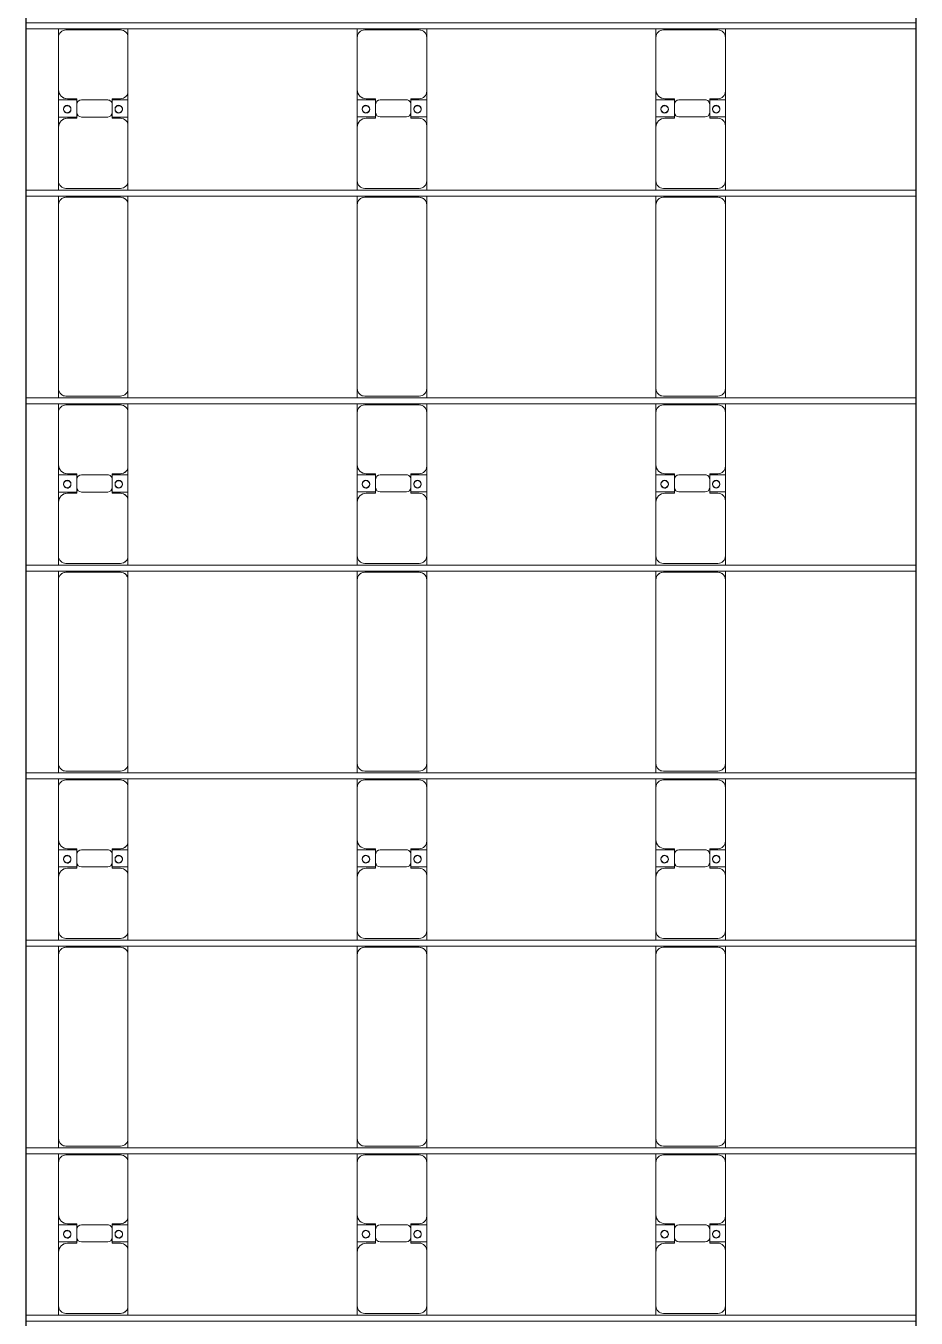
# Model space of a CAD drawing. Header units: millimetres. Extents: x -496478 to -186190, y -204059 to -87354.
# Drawn here: x -445192 to -439231, y -138584 to -129934 of the extents above; entities that cross this region are included whole.
import ezdxf

# ---------------------------------------------------------------- set-up
doc = ezdxf.new("R2010")
doc.units = ezdxf.units.MM
for name, color, linetype, lineweight in [('A-DETL-MBND', 5, 'Continuous', 9), ('A-GENM', 13, 'Continuous', 9), ('S-BEAM', 12, 'Continuous', 9)]:
    doc.layers.add(name, color=color, linetype=linetype, lineweight=lineweight)

# ---------------------------------------------------------------- blocks, each defined once
blk = doc.blocks.new('Dầm C52 - Dầm C52-24978-BỐ TRÍ KHUNG KẾT CẤU BÈ PIN 01')
at = {"layer": 'S-BEAM', "color": 1}
for p, q in [((49389.1, 20), (55349.1, 20)), ((55349.1, -20), (49389.1, -20))]:
    blk.add_line(p, q, dxfattribs=at)
blk = doc.blocks.new('Dầm C52 - Hộp 40x60-25667-BỐ TRÍ KHUNG KẾT CẤU BÈ PIN 01')
at = {"layer": 'S-BEAM', "color": 3, "lineweight": 25}
blk.add_line((-45235.9, 20), (45235.9, 20), dxfattribs=at)
blk = doc.blocks.new('Dai phao do pin - DẢI PHAO ĐỠ PIN-15373-BỐ TRÍ KHUNG KẾT CẤU BÈ PIN 01')
at = {"layer": 'A-DETL-MBND', "color": 8}
for p, q in [((43378, 241.6), (43439.7, 241.6)), ((43389.7, 191.6), (43389.7, -173.4)), ((43799.7, 241.6), (43439.7, 241.6)), ((43799.7, 241.6), (43982.2, 241.6)), ((43859.7, 118.2), (43859.7, 181.6)), ((43867.8, 241.6), (44050.3, 241.6)), ((43867.8, 118.2), (43867.8, 241.6)), ((43982.2, 241.6), (43982.2, 118.2)), ((43990.3, 181.6), (43990.3, 118.2)), ((44400.3, 241.6), (44050.3, 241.6)), ((44400.3, 241.6), (44458, 241.6)), ((44450.3, -173.4), (44450.3, 191.6)), ((44498, 241.6), (44559.7, 241.6)), ((44509.7, 191.6), (44509.7, -173.4)), ((45790.3, 241.6), (44559.7, 241.6)), ((45790.3, 241.6), (45848, 241.6)), ((45840.3, -173.4), (45840.3, 191.6)), ((45888, 241.6), (45949.7, 241.6)), ((45899.7, 191.6), (45899.7, -173.4)), ((46309.7, 241.6), (45949.7, 241.6)), ((46309.7, 241.6), (46492.2, 241.6)), ((46369.7, 118.2), (46369.7, 181.6)), ((46377.8, 241.6), (46560.3, 241.6)), ((46377.8, 118.2), (46377.8, 241.6)), ((46492.2, 241.6), (46492.2, 118.2)), ((46500.3, 181.6), (46500.3, 118.2)), ((46910.3, 241.6), (46560.3, 241.6)), ((46910.3, 241.6), (46968, 241.6)), ((46960.3, -173.4), (46960.3, 191.6)), ((47008, 241.6), (47069.7, 241.6)), ((47019.7, 191.6), (47019.7, -173.4)), ((48300.3, 241.6), (47069.7, 241.6)), ((48300.3, 241.6), (48358, 241.6)), ((48350.3, -173.4), (48350.3, 191.6)), ((48398, 241.6), (48459.7, 241.6)), ((48409.7, 191.6), (48409.7, -173.4)), ((48819.7, 241.6), (48459.7, 241.6)), ((48819.7, 241.6), (49002.2, 241.6)), ((48879.7, 118.2), (48879.7, 181.6)), ((48887.8, 241.6), (49070.3, 241.6)), ((48887.8, 118.2), (48887.8, 241.6)), ((49002.2, 241.6), (49002.2, 118.2)), ((49010.3, 181.6), (49010.3, 118.2)), ((49420.3, 241.6), (49070.3, 241.6)), ((49420.3, 241.6), (49478, 241.6)), ((49470.3, -173.4), (49470.3, 191.6)), ((49518, 241.6), (49579.7, 241.6)), ((49529.7, 191.6), (49529.7, -173.4)), ((50810.3, 241.6), (49579.7, 241.6)), ((50810.3, 241.6), (50868, 241.6)), ((50860.3, -173.4), (50860.3, 191.6)), ((50908, 241.6), (50969.7, 241.6)), ((50919.7, 191.6), (50919.7, -173.4)), ((51329.7, 241.6), (50969.7, 241.6)), ((51329.7, 241.6), (51512.2, 241.6)), ((51389.7, 118.2), (51389.7, 181.6)), ((51397.8, 241.6), (51580.3, 241.6)), ((51397.8, 118.2), (51397.8, 241.6)), ((51512.2, 241.6), (51512.2, 118.2)), ((51520.3, 181.6), (51520.3, 118.2)), ((51930.3, 241.6), (51580.3, 241.6)), ((51930.3, 241.6), (51988, 241.6)), ((51980.3, -173.4), (51980.3, 191.6)), ((43952.2, 118.2), (43859.7, 118.2)), ((43867.8, 88.2), (43867.8, -88.2)), ((43990.3, 118.2), (43897.8, 118.2)), ((43982.2, -88.2), (43982.2, 88.2)), ((46462.2, 118.2), (46369.7, 118.2)), ((46377.8, 88.2), (46377.8, -88.2)), ((46500.3, 118.2), (46407.8, 118.2)), ((46492.2, -88.2), (46492.2, 88.2)), ((48972.2, 118.2), (48879.7, 118.2)), ((48887.8, 88.2), (48887.8, -88.2)), ((49010.3, 118.2), (48917.8, 118.2)), ((49002.2, -88.2), (49002.2, 88.2)), ((51482.2, 118.2), (51389.7, 118.2)), ((51397.8, 88.2), (51397.8, -88.2)), ((51520.3, 118.2), (51427.8, 118.2)), ((51512.2, -88.2), (51512.2, 88.2)), ((43859.7, -173.4), (43859.7, -118.2)), ((43859.7, -118.2), (43952.2, -118.2)), ((43867.8, -223.4), (43867.8, -118.2)), ((43897.8, -118.2), (43990.3, -118.2)), ((43982.2, -118.2), (43982.2, -223.4)), ((43990.3, -118.2), (43990.3, -173.4)), ((46369.7, -173.4), (46369.7, -118.2)), ((46369.7, -118.2), (46462.2, -118.2)), ((46377.8, -223.4), (46377.8, -118.2)), ((46407.8, -118.2), (46500.3, -118.2)), ((46492.2, -118.2), (46492.2, -223.4)), ((46500.3, -118.2), (46500.3, -173.4)), ((48879.7, -173.4), (48879.7, -118.2)), ((48879.7, -118.2), (48972.2, -118.2)), ((48887.8, -223.4), (48887.8, -118.2)), ((48917.8, -118.2), (49010.3, -118.2)), ((49002.2, -118.2), (49002.2, -223.4)), ((49010.3, -118.2), (49010.3, -173.4)), ((51389.7, -173.4), (51389.7, -118.2)), ((51389.7, -118.2), (51482.2, -118.2)), ((51397.8, -223.4), (51397.8, -118.2)), ((51427.8, -118.2), (51520.3, -118.2)), ((51512.2, -118.2), (51512.2, -223.4)), ((51520.3, -118.2), (51520.3, -173.4)), ((43439.7, -223.4), (43378, -223.4)), ((43439.7, -223.4), (43809.7, -223.4)), ((43982.2, -223.4), (43809.7, -223.4)), ((44040.3, -223.4), (43867.8, -223.4)), ((44040.3, -223.4), (44400.3, -223.4)), ((44458, -223.4), (44400.3, -223.4)), ((44559.7, -223.4), (44498, -223.4)), ((44559.7, -223.4), (45790.3, -223.4)), ((45848, -223.4), (45790.3, -223.4)), ((45949.7, -223.4), (45888, -223.4)), ((45949.7, -223.4), (46319.7, -223.4)), ((46492.2, -223.4), (46319.7, -223.4)), ((46550.3, -223.4), (46377.8, -223.4)), ((46550.3, -223.4), (46910.3, -223.4)), ((46968, -223.4), (46910.3, -223.4)), ((47069.7, -223.4), (47008, -223.4)), ((47069.7, -223.4), (48300.3, -223.4)), ((48358, -223.4), (48300.3, -223.4)), ((48459.7, -223.4), (48398, -223.4)), ((48459.7, -223.4), (48829.7, -223.4)), ((49002.2, -223.4), (48829.7, -223.4)), ((49060.3, -223.4), (48887.8, -223.4)), ((49060.3, -223.4), (49420.3, -223.4)), ((49478, -223.4), (49420.3, -223.4)), ((49579.7, -223.4), (49518, -223.4)), ((49579.7, -223.4), (50810.3, -223.4)), ((50868, -223.4), (50810.3, -223.4)), ((50969.7, -223.4), (50908, -223.4)), ((50969.7, -223.4), (51339.7, -223.4)), ((51512.2, -223.4), (51339.7, -223.4)), ((51570.3, -223.4), (51397.8, -223.4)), ((51570.3, -223.4), (51930.3, -223.4)), ((51988, -223.4), (51930.3, -223.4))]:
    blk.add_line(p, q, dxfattribs=at)
for centre, radius, start, end in [((43439.7, 191.6), 50, 90, 180), ((43439.7, 191.6), 50, 135, 180), ((43799.7, 181.6), 60, 360, 90), ((43799.7, 181.6), 60, 360, 45), ((43918.6, 183.2), 25, 0, 180), ((43918.6, 183.2), 25, 180, 0), ((43921.4, 183.2), 25, 0, 180), ((43921.4, 183.2), 25, 180, 0), ((43921.4, 183.2), 25, 180, 195), ((44050.3, 181.6), 60, 90, 180), ((44050.3, 181.6), 60, 135, 180), ((44400.3, 191.6), 50, 360, 90), ((44400.3, 191.6), 50, 360, 45), ((44559.7, 191.6), 50, 90, 180), ((44559.7, 191.6), 50, 105, 180), ((45790.3, 191.6), 50, 0, 90), ((45790.3, 191.6), 50, 15, 90), ((45949.7, 191.6), 50, 90, 180), ((45949.7, 191.6), 50, 135, 180), ((46309.7, 181.6), 60, 0, 90), ((46309.7, 181.6), 60, 0, 45), ((46428.6, 183.2), 25, 0, 180), ((46428.6, 183.2), 25, 180, 0), ((46431.4, 183.2), 25, 0, 180), ((46431.4, 183.2), 25, 180, 0), ((46431.4, 183.2), 25, 180, 195), ((46560.3, 181.6), 60, 90, 180), ((46560.3, 181.6), 60, 135, 180), ((46910.3, 191.6), 50, 360, 90), ((46910.3, 191.6), 50, 360, 45), ((47069.7, 191.6), 50, 90, 180), ((47069.7, 191.6), 50, 105, 180), ((48300.3, 191.6), 50, 0, 90), ((48300.3, 191.6), 50, 45, 90), ((48300.3, 191.6), 50, 15, 42.71328), ((48459.7, 191.6), 50, 90, 180), ((48459.7, 191.6), 50, 135, 180), ((48819.7, 181.6), 60, 0, 90), ((48819.7, 181.6), 60, 0, 45), ((48938.6, 183.2), 25, 0, 180), ((48938.6, 183.2), 25, 180, 0), ((48941.4, 183.2), 25, 360, 180), ((48941.4, 183.2), 25, 180, 360), ((48941.4, 183.2), 25, 180, 195), ((49070.3, 181.6), 60, 90, 180), ((49070.3, 181.6), 60, 135, 180), ((49420.3, 191.6), 50, 0, 90), ((49420.3, 191.6), 50, 0, 45), ((49579.7, 191.6), 50, 90, 180), ((49579.7, 191.6), 50, 105, 180), ((50810.3, 191.6), 50, 0, 90), ((50810.3, 191.6), 50, 15, 90), ((50969.7, 191.6), 50, 90, 180), ((50969.7, 191.6), 50, 135, 180), ((51329.7, 181.6), 60, 0, 90), ((51329.7, 181.6), 60, 0, 45), ((51448.6, 183.2), 25, 0, 180), ((51448.6, 183.2), 25, 180, 360), ((51451.4, 183.2), 25, 0, 180), ((51451.4, 183.2), 25, 180, 0), ((51451.4, 183.2), 25, 180, 195), ((51580.3, 181.6), 60, 90, 180), ((51580.3, 181.6), 60, 135, 180), ((51930.3, 191.6), 50, 360, 90), ((51930.3, 191.6), 50, 360, 45), ((43897.8, 88.2), 30, 90, 180), ((43952.2, 88.2), 30, 360, 90), ((46407.8, 88.2), 30, 90, 180), ((46462.2, 88.2), 30, 360, 90), ((48917.8, 88.2), 30, 90, 180), ((48972.2, 88.2), 30, 360, 90), ((51427.8, 88.2), 30, 90, 180), ((51482.2, 88.2), 30, 360, 90), ((43897.8, -88.2), 30, 180, 270), ((43918.6, -161.8), 25, 0, 180), ((43918.6, -161.8), 25, 180, 0), ((43921.4, -161.8), 25, 0, 180), ((43921.4, -161.8), 25, 120, 180), ((43921.4, -161.8), 25, 180, 0), ((43921.4, -161.8), 25, 75, 105), ((43918.6, -161.8), 25, 75, 90), ((43918.6, -161.8), 25, 30, 45), ((43918.6, -161.8), 25, 0, 15), ((43952.2, -88.2), 30, 270, 0), ((46407.8, -88.2), 30, 180, 270), ((46428.6, -161.8), 25, 0, 180), ((46428.6, -161.8), 25, 180, 360), ((46431.4, -161.8), 25, 0, 180), ((46431.4, -161.8), 25, 120, 180), ((46431.4, -161.8), 25, 180, 0), ((46431.4, -161.8), 25, 75, 105), ((46428.6, -161.8), 25, 75, 90), ((46428.6, -161.8), 25, 30, 45), ((46428.6, -161.8), 25, 0, 15), ((46462.2, -88.2), 30, 270, 0), ((48917.8, -88.2), 30, 180, 270), ((48938.6, -161.8), 25, 0, 180), ((48938.6, -161.8), 25, 180, 360), ((48941.4, -161.8), 25, 0, 180), ((48941.4, -161.8), 25, 120, 180), ((48941.4, -161.8), 25, 180, 360), ((48941.4, -161.8), 25, 75, 105), ((48938.6, -161.8), 25, 75, 90), ((48938.6, -161.8), 25, 30, 45), ((48938.6, -161.8), 25, 0, 15), ((48972.2, -88.2), 30, 270, 0), ((51427.8, -88.2), 30, 180, 270), ((51448.6, -161.8), 25, 0, 180), ((51448.6, -161.8), 25, 180, 360), ((51451.4, -161.8), 25, 0, 180), ((51451.4, -161.8), 25, 120, 180), ((51451.4, -161.8), 25, 180, 0), ((51451.4, -161.8), 25, 75, 105), ((51448.6, -161.8), 25, 75, 90), ((51448.6, -161.8), 25, 30, 45), ((51448.6, -161.8), 25, 0, 15), ((51482.2, -88.2), 30, 270, 0), ((43439.7, -173.4), 50, 180, 270), ((43439.7, -173.4), 50, 180, 225), ((43809.7, -173.4), 50, 270, 0), ((43809.7, -173.4), 50, 315, 0), ((44040.3, -173.4), 50, 180, 270), ((44040.3, -173.4), 50, 180, 225), ((44400.3, -173.4), 50, 270, 0), ((44400.3, -173.4), 50, 315, 360), ((44559.7, -173.4), 50, 180, 270), ((44559.7, -173.4), 50, 180, 270), ((45790.3, -173.4), 50, 270, 0), ((45790.3, -173.4), 50, 285, 0), ((45949.7, -173.4), 50, 180, 270), ((45949.7, -173.4), 50, 180, 225), ((46319.7, -173.4), 50, 270, 0), ((46319.7, -173.4), 50, 315, 0), ((46550.3, -173.4), 50, 180, 270), ((46550.3, -173.4), 50, 180, 225), ((46910.3, -173.4), 50, 270, 0), ((46910.3, -173.4), 50, 315, 0), ((47069.7, -173.4), 50, 180, 270), ((47069.7, -173.4), 50, 180, 270), ((48300.3, -173.4), 50, 270, 360), ((48300.3, -173.4), 50, 285, 315), ((48300.3, -173.4), 50, 317.27591, 360), ((48459.7, -173.4), 50, 180, 270), ((48459.7, -173.4), 50, 180, 225), ((48829.7, -173.4), 50, 270, 360), ((48829.7, -173.4), 50, 315, 360), ((49060.3, -173.4), 50, 180, 270), ((49060.3, -173.4), 50, 180, 225), ((49420.3, -173.4), 50, 270, 0), ((49420.3, -173.4), 50, 315, 0), ((49579.7, -173.4), 50, 180, 270), ((49579.7, -173.4), 50, 180, 270), ((50810.3, -173.4), 50, 270, 0), ((50810.3, -173.4), 50, 285, 0), ((50969.7, -173.4), 50, 180, 270), ((50969.7, -173.4), 50, 180, 225), ((51339.7, -173.4), 50, 270, 360), ((51339.7, -173.4), 50, 315, 0), ((51570.3, -173.4), 50, 180, 270), ((51570.3, -173.4), 50, 180, 225), ((51930.3, -173.4), 50, 270, 360), ((51930.3, -173.4), 50, 315, 360)]:
    blk.add_arc(centre, radius, start, end, dxfattribs=at)
blk = doc.blocks.new('Dai phao do pin - DẢI PHAO ĐỠ PIN-V97-BỐ TRÍ KHUNG KẾT CẤU BÈ PIN 01')
at = {"layer": 'A-DETL-MBND', "color": 8}
for p, q in [((43378, 241.6), (43439.7, 241.6)), ((43389.7, 191.6), (43389.7, -173.4)), ((43799.7, 241.6), (43439.7, 241.6)), ((43799.7, 241.6), (43982.2, 241.6)), ((43859.7, 118.2), (43859.7, 181.6)), ((43867.8, 241.6), (44050.3, 241.6)), ((43867.8, 118.2), (43867.8, 241.6)), ((43982.2, 241.6), (43982.2, 118.2)), ((43990.3, 181.6), (43990.3, 118.2)), ((44400.3, 241.6), (44050.3, 241.6)), ((44400.3, 241.6), (44458, 241.6)), ((44450.3, -173.4), (44450.3, 191.6)), ((44498, 241.6), (44559.7, 241.6)), ((44509.7, 191.6), (44509.7, -173.4)), ((45790.3, 241.6), (44559.7, 241.6)), ((45790.3, 241.6), (45848, 241.6)), ((45840.3, -173.4), (45840.3, 191.6)), ((45888, 241.6), (45949.7, 241.6)), ((45899.7, 191.6), (45899.7, -173.4)), ((46309.7, 241.6), (45949.7, 241.6)), ((46309.7, 241.6), (46492.2, 241.6)), ((46369.7, 118.2), (46369.7, 181.6)), ((46377.8, 241.6), (46560.3, 241.6)), ((46377.8, 118.2), (46377.8, 241.6)), ((46492.2, 241.6), (46492.2, 118.2)), ((46500.3, 181.6), (46500.3, 118.2)), ((46910.3, 241.6), (46560.3, 241.6)), ((46910.3, 241.6), (46968, 241.6)), ((46960.3, -173.4), (46960.3, 191.6)), ((47008, 241.6), (47069.7, 241.6)), ((47019.7, 191.6), (47019.7, -173.4)), ((48300.3, 241.6), (47069.7, 241.6)), ((48300.3, 241.6), (48358, 241.6)), ((48350.3, -173.4), (48350.3, 191.6)), ((48398, 241.6), (48459.7, 241.6)), ((48409.7, 191.6), (48409.7, -173.4)), ((48819.7, 241.6), (48459.7, 241.6)), ((48819.7, 241.6), (49002.2, 241.6)), ((48879.7, 118.2), (48879.7, 181.6)), ((48887.8, 241.6), (49070.3, 241.6)), ((48887.8, 118.2), (48887.8, 241.6)), ((49002.2, 241.6), (49002.2, 118.2)), ((49010.3, 181.6), (49010.3, 118.2)), ((49420.3, 241.6), (49070.3, 241.6)), ((49420.3, 241.6), (49478, 241.6)), ((49470.3, -173.4), (49470.3, 191.6)), ((49518, 241.6), (49579.7, 241.6)), ((49529.7, 191.6), (49529.7, -173.4)), ((50810.3, 241.6), (49579.7, 241.6)), ((50810.3, 241.6), (50868, 241.6)), ((50860.3, -173.4), (50860.3, 191.6)), ((50908, 241.6), (50969.7, 241.6)), ((50919.7, 191.6), (50919.7, -173.4)), ((51329.7, 241.6), (50969.7, 241.6)), ((51329.7, 241.6), (51512.2, 241.6)), ((51389.7, 118.2), (51389.7, 181.6)), ((51397.8, 241.6), (51580.3, 241.6)), ((51397.8, 118.2), (51397.8, 241.6)), ((51512.2, 241.6), (51512.2, 118.2)), ((51520.3, 181.6), (51520.3, 118.2)), ((51930.3, 241.6), (51580.3, 241.6)), ((51930.3, 241.6), (51988, 241.6)), ((51980.3, -173.4), (51980.3, 191.6)), ((43952.2, 118.2), (43859.7, 118.2)), ((43867.8, 88.2), (43867.8, -88.2)), ((43990.3, 118.2), (43897.8, 118.2)), ((43982.2, -88.2), (43982.2, 88.2)), ((46462.2, 118.2), (46369.7, 118.2)), ((46377.8, 88.2), (46377.8, -88.2)), ((46500.3, 118.2), (46407.8, 118.2)), ((46492.2, -88.2), (46492.2, 88.2)), ((48972.2, 118.2), (48879.7, 118.2)), ((48887.8, 88.2), (48887.8, -88.2)), ((49010.3, 118.2), (48917.8, 118.2)), ((49002.2, -88.2), (49002.2, 88.2)), ((51482.2, 118.2), (51389.7, 118.2)), ((51397.8, 88.2), (51397.8, -88.2)), ((51520.3, 118.2), (51427.8, 118.2)), ((51512.2, -88.2), (51512.2, 88.2)), ((43859.7, -173.4), (43859.7, -118.2)), ((43859.7, -118.2), (43952.2, -118.2)), ((43867.8, -223.4), (43867.8, -118.2)), ((43897.8, -118.2), (43990.3, -118.2)), ((43982.2, -118.2), (43982.2, -223.4)), ((43990.3, -118.2), (43990.3, -173.4)), ((46369.7, -173.4), (46369.7, -118.2)), ((46369.7, -118.2), (46462.2, -118.2)), ((46377.8, -223.4), (46377.8, -118.2)), ((46407.8, -118.2), (46500.3, -118.2)), ((46492.2, -118.2), (46492.2, -223.4)), ((46500.3, -118.2), (46500.3, -173.4)), ((48879.7, -173.4), (48879.7, -118.2)), ((48879.7, -118.2), (48972.2, -118.2)), ((48887.8, -223.4), (48887.8, -118.2)), ((48917.8, -118.2), (49010.3, -118.2)), ((49002.2, -118.2), (49002.2, -223.4)), ((49010.3, -118.2), (49010.3, -173.4)), ((51389.7, -173.4), (51389.7, -118.2)), ((51389.7, -118.2), (51482.2, -118.2)), ((51397.8, -223.4), (51397.8, -118.2)), ((51427.8, -118.2), (51520.3, -118.2)), ((51512.2, -118.2), (51512.2, -223.4)), ((51520.3, -118.2), (51520.3, -173.4)), ((43439.7, -223.4), (43378, -223.4)), ((43439.7, -223.4), (43809.7, -223.4)), ((43982.2, -223.4), (43809.7, -223.4)), ((44040.3, -223.4), (43867.8, -223.4)), ((44040.3, -223.4), (44400.3, -223.4)), ((44458, -223.4), (44400.3, -223.4)), ((44559.7, -223.4), (44498, -223.4)), ((44559.7, -223.4), (45790.3, -223.4)), ((45848, -223.4), (45790.3, -223.4)), ((45949.7, -223.4), (45888, -223.4)), ((45949.7, -223.4), (46319.7, -223.4)), ((46492.2, -223.4), (46319.7, -223.4)), ((46550.3, -223.4), (46377.8, -223.4)), ((46550.3, -223.4), (46910.3, -223.4)), ((46968, -223.4), (46910.3, -223.4)), ((47069.7, -223.4), (47008, -223.4)), ((47069.7, -223.4), (48300.3, -223.4)), ((48358, -223.4), (48300.3, -223.4)), ((48459.7, -223.4), (48398, -223.4)), ((48459.7, -223.4), (48829.7, -223.4)), ((49002.2, -223.4), (48829.7, -223.4)), ((49060.3, -223.4), (48887.8, -223.4)), ((49060.3, -223.4), (49420.3, -223.4)), ((49478, -223.4), (49420.3, -223.4)), ((49579.7, -223.4), (49518, -223.4)), ((49579.7, -223.4), (50810.3, -223.4)), ((50868, -223.4), (50810.3, -223.4)), ((50969.7, -223.4), (50908, -223.4)), ((50969.7, -223.4), (51339.7, -223.4)), ((51512.2, -223.4), (51339.7, -223.4)), ((51570.3, -223.4), (51397.8, -223.4)), ((51570.3, -223.4), (51930.3, -223.4)), ((51988, -223.4), (51930.3, -223.4))]:
    blk.add_line(p, q, dxfattribs=at)
for centre, radius, start, end in [((43439.7, 191.6), 50, 90, 180), ((43439.7, 191.6), 50, 135, 180), ((43799.7, 181.6), 60, 360, 90), ((43799.7, 181.6), 60, 360, 45), ((43918.6, 183.2), 25, 0, 180), ((43918.6, 183.2), 25, 180, 0), ((43921.4, 183.2), 25, 0, 180), ((43921.4, 183.2), 25, 180, 0), ((43921.4, 183.2), 25, 180, 195), ((44050.3, 181.6), 60, 90, 180), ((44050.3, 181.6), 60, 135, 180), ((44400.3, 191.6), 50, 360, 90), ((44400.3, 191.6), 50, 360, 45), ((44559.7, 191.6), 50, 90, 180), ((44559.7, 191.6), 50, 105, 180), ((45790.3, 191.6), 50, 0, 90), ((45790.3, 191.6), 50, 15, 90), ((45949.7, 191.6), 50, 90, 180), ((45949.7, 191.6), 50, 135, 180), ((46309.7, 181.6), 60, 0, 90), ((46309.7, 181.6), 60, 0, 45), ((46428.6, 183.2), 25, 0, 180), ((46428.6, 183.2), 25, 180, 0), ((46431.4, 183.2), 25, 0, 180), ((46431.4, 183.2), 25, 180, 0), ((46431.4, 183.2), 25, 180, 195), ((46560.3, 181.6), 60, 90, 180), ((46560.3, 181.6), 60, 135, 180), ((46910.3, 191.6), 50, 360, 90), ((46910.3, 191.6), 50, 360, 45), ((47069.7, 191.6), 50, 90, 180), ((47069.7, 191.6), 50, 105, 180), ((48300.3, 191.6), 50, 0, 90), ((48300.3, 191.6), 50, 45, 90), ((48300.3, 191.6), 50, 15, 42.66329), ((48459.7, 191.6), 50, 90, 180), ((48459.7, 191.6), 50, 135, 180), ((48819.7, 181.6), 60, 0, 90), ((48819.7, 181.6), 60, 0, 45), ((48938.6, 183.2), 25, 0, 180), ((48938.6, 183.2), 25, 180, 0), ((48941.4, 183.2), 25, 360, 180), ((48941.4, 183.2), 25, 180, 360), ((48941.4, 183.2), 25, 180, 195), ((49070.3, 181.6), 60, 90, 180), ((49070.3, 181.6), 60, 135, 180), ((49420.3, 191.6), 50, 0, 90), ((49420.3, 191.6), 50, 0, 45), ((49579.7, 191.6), 50, 90, 180), ((49579.7, 191.6), 50, 105, 180), ((50810.3, 191.6), 50, 0, 90), ((50810.3, 191.6), 50, 15, 90), ((50969.7, 191.6), 50, 90, 180), ((50969.7, 191.6), 50, 135, 180), ((51329.7, 181.6), 60, 0, 90), ((51329.7, 181.6), 60, 0, 45), ((51448.6, 183.2), 25, 0, 180), ((51448.6, 183.2), 25, 180, 360), ((51451.4, 183.2), 25, 0, 180), ((51451.4, 183.2), 25, 180, 0), ((51451.4, 183.2), 25, 180, 195), ((51580.3, 181.6), 60, 90, 180), ((51580.3, 181.6), 60, 135, 180), ((51930.3, 191.6), 50, 360, 90), ((51930.3, 191.6), 50, 360, 45), ((43897.8, 88.2), 30, 90, 180), ((43952.2, 88.2), 30, 360, 90), ((46407.8, 88.2), 30, 90, 180), ((46462.2, 88.2), 30, 360, 90), ((48917.8, 88.2), 30, 90, 180), ((48972.2, 88.2), 30, 360, 90), ((51427.8, 88.2), 30, 90, 180), ((51482.2, 88.2), 30, 360, 90), ((43897.8, -88.2), 30, 180, 270), ((43918.6, -161.8), 25, 0, 180), ((43918.6, -161.8), 25, 180, 0), ((43921.4, -161.8), 25, 0, 180), ((43921.4, -161.8), 25, 120, 180), ((43921.4, -161.8), 25, 180, 0), ((43921.4, -161.8), 25, 75, 105), ((43918.6, -161.8), 25, 75, 90), ((43918.6, -161.8), 25, 30, 45), ((43918.6, -161.8), 25, 0, 15), ((43952.2, -88.2), 30, 270, 0), ((46407.8, -88.2), 30, 180, 270), ((46428.6, -161.8), 25, 0, 180), ((46428.6, -161.8), 25, 180, 360), ((46431.4, -161.8), 25, 0, 180), ((46431.4, -161.8), 25, 120, 180), ((46431.4, -161.8), 25, 180, 0), ((46431.4, -161.8), 25, 75, 105), ((46428.6, -161.8), 25, 75, 90), ((46428.6, -161.8), 25, 30, 45), ((46428.6, -161.8), 25, 0, 15), ((46462.2, -88.2), 30, 270, 0), ((48917.8, -88.2), 30, 180, 270), ((48938.6, -161.8), 25, 0, 180), ((48938.6, -161.8), 25, 180, 360), ((48941.4, -161.8), 25, 0, 180), ((48941.4, -161.8), 25, 120, 180), ((48941.4, -161.8), 25, 180, 360), ((48941.4, -161.8), 25, 75, 105), ((48938.6, -161.8), 25, 75, 90), ((48938.6, -161.8), 25, 30, 45), ((48938.6, -161.8), 25, 0, 15), ((48972.2, -88.2), 30, 270, 0), ((51427.8, -88.2), 30, 180, 270), ((51448.6, -161.8), 25, 0, 180), ((51448.6, -161.8), 25, 180, 360), ((51451.4, -161.8), 25, 0, 180), ((51451.4, -161.8), 25, 120, 180), ((51451.4, -161.8), 25, 180, 0), ((51451.4, -161.8), 25, 75, 105), ((51448.6, -161.8), 25, 75, 90), ((51448.6, -161.8), 25, 30, 45), ((51448.6, -161.8), 25, 0, 15), ((51482.2, -88.2), 30, 270, 0), ((43439.7, -173.4), 50, 180, 270), ((43439.7, -173.4), 50, 180, 225), ((43809.7, -173.4), 50, 270, 0), ((43809.7, -173.4), 50, 315, 0), ((44040.3, -173.4), 50, 180, 270), ((44040.3, -173.4), 50, 180, 225), ((44400.3, -173.4), 50, 270, 0), ((44400.3, -173.4), 50, 315, 360), ((44559.7, -173.4), 50, 180, 270), ((44559.7, -173.4), 50, 180, 270), ((45790.3, -173.4), 50, 270, 0), ((45790.3, -173.4), 50, 285, 0), ((45949.7, -173.4), 50, 180, 270), ((45949.7, -173.4), 50, 180, 225), ((46319.7, -173.4), 50, 270, 0), ((46319.7, -173.4), 50, 315, 0), ((46550.3, -173.4), 50, 180, 270), ((46550.3, -173.4), 50, 180, 225), ((46910.3, -173.4), 50, 270, 0), ((46910.3, -173.4), 50, 315, 0), ((47069.7, -173.4), 50, 180, 270), ((47069.7, -173.4), 50, 180, 270), ((48300.3, -173.4), 50, 270, 360), ((48300.3, -173.4), 50, 285, 315), ((48300.3, -173.4), 50, 317.3259, 360), ((48459.7, -173.4), 50, 180, 270), ((48459.7, -173.4), 50, 180, 225), ((48829.7, -173.4), 50, 270, 360), ((48829.7, -173.4), 50, 315, 360), ((49060.3, -173.4), 50, 180, 270), ((49060.3, -173.4), 50, 180, 225), ((49420.3, -173.4), 50, 270, 0), ((49420.3, -173.4), 50, 315, 0), ((49579.7, -173.4), 50, 180, 270), ((49579.7, -173.4), 50, 180, 270), ((50810.3, -173.4), 50, 270, 0), ((50810.3, -173.4), 50, 285, 0), ((50969.7, -173.4), 50, 180, 270), ((50969.7, -173.4), 50, 180, 225), ((51339.7, -173.4), 50, 270, 360), ((51339.7, -173.4), 50, 315, 0), ((51570.3, -173.4), 50, 180, 270), ((51570.3, -173.4), 50, 180, 225), ((51930.3, -173.4), 50, 270, 360), ((51930.3, -173.4), 50, 315, 360)]:
    blk.add_arc(centre, radius, start, end, dxfattribs=at)
blk = doc.blocks.new('Dai phao do pin - DẢI PHAO ĐỠ PIN-V98-BỐ TRÍ KHUNG KẾT CẤU BÈ PIN 01')
at = {"layer": 'A-DETL-MBND', "color": 8}
for p, q in [((43378, 241.6), (43439.7, 241.6)), ((43389.7, 191.6), (43389.7, -173.4)), ((43799.7, 241.6), (43439.7, 241.6)), ((43799.7, 241.6), (43982.2, 241.6)), ((43859.7, 118.2), (43859.7, 181.6)), ((43867.8, 241.6), (44050.3, 241.6)), ((43867.8, 118.2), (43867.8, 241.6)), ((43982.2, 241.6), (43982.2, 118.2)), ((43990.3, 181.6), (43990.3, 118.2)), ((44400.3, 241.6), (44050.3, 241.6)), ((44400.3, 241.6), (44458, 241.6)), ((44450.3, -173.4), (44450.3, 191.6)), ((44498, 241.6), (44559.7, 241.6)), ((44509.7, 191.6), (44509.7, -173.4)), ((45790.3, 241.6), (44559.7, 241.6)), ((45790.3, 241.6), (45848, 241.6)), ((45840.3, -173.4), (45840.3, 191.6)), ((45888, 241.6), (45949.7, 241.6)), ((45899.7, 191.6), (45899.7, -173.4)), ((46309.7, 241.6), (45949.7, 241.6)), ((46309.7, 241.6), (46492.2, 241.6)), ((46369.7, 118.2), (46369.7, 181.6)), ((46377.8, 241.6), (46560.3, 241.6)), ((46377.8, 118.2), (46377.8, 241.6)), ((46492.2, 241.6), (46492.2, 118.2)), ((46500.3, 181.6), (46500.3, 118.2)), ((46910.3, 241.6), (46560.3, 241.6)), ((46910.3, 241.6), (46968, 241.6)), ((46960.3, -173.4), (46960.3, 191.6)), ((47008, 241.6), (47069.7, 241.6)), ((47019.7, 191.6), (47019.7, -173.4)), ((48300.3, 241.6), (47069.7, 241.6)), ((48300.3, 241.6), (48358, 241.6)), ((48350.3, -173.4), (48350.3, 191.6)), ((48398, 241.6), (48459.7, 241.6)), ((48409.7, 191.6), (48409.7, -173.4)), ((48819.7, 241.6), (48459.7, 241.6)), ((48819.7, 241.6), (49002.2, 241.6)), ((48879.7, 118.2), (48879.7, 181.6)), ((48887.8, 241.6), (49070.3, 241.6)), ((48887.8, 118.2), (48887.8, 241.6)), ((49002.2, 241.6), (49002.2, 118.2)), ((49010.3, 181.6), (49010.3, 118.2)), ((49420.3, 241.6), (49070.3, 241.6)), ((49420.3, 241.6), (49478, 241.6)), ((49470.3, -173.4), (49470.3, 191.6)), ((49518, 241.6), (49579.7, 241.6)), ((49529.7, 191.6), (49529.7, -173.4)), ((50810.3, 241.6), (49579.7, 241.6)), ((50810.3, 241.6), (50868, 241.6)), ((50860.3, -173.4), (50860.3, 191.6)), ((50908, 241.6), (50969.7, 241.6)), ((50919.7, 191.6), (50919.7, -173.4)), ((51329.7, 241.6), (50969.7, 241.6)), ((51329.7, 241.6), (51512.2, 241.6)), ((51389.7, 118.2), (51389.7, 181.6)), ((51397.8, 241.6), (51580.3, 241.6)), ((51397.8, 118.2), (51397.8, 241.6)), ((51512.2, 241.6), (51512.2, 118.2)), ((51520.3, 181.6), (51520.3, 118.2)), ((51930.3, 241.6), (51580.3, 241.6)), ((51930.3, 241.6), (51988, 241.6)), ((51980.3, -173.4), (51980.3, 191.6)), ((43952.2, 118.2), (43859.7, 118.2)), ((43867.8, 88.2), (43867.8, -88.2)), ((43990.3, 118.2), (43897.8, 118.2)), ((43982.2, -88.2), (43982.2, 88.2)), ((46462.2, 118.2), (46369.7, 118.2)), ((46377.8, 88.2), (46377.8, -88.2)), ((46500.3, 118.2), (46407.8, 118.2)), ((46492.2, -88.2), (46492.2, 88.2)), ((48972.2, 118.2), (48879.7, 118.2)), ((48887.8, 88.2), (48887.8, -88.2)), ((49010.3, 118.2), (48917.8, 118.2)), ((49002.2, -88.2), (49002.2, 88.2)), ((51482.2, 118.2), (51389.7, 118.2)), ((51397.8, 88.2), (51397.8, -88.2)), ((51520.3, 118.2), (51427.8, 118.2)), ((51512.2, -88.2), (51512.2, 88.2)), ((43859.7, -173.4), (43859.7, -118.2)), ((43859.7, -118.2), (43952.2, -118.2)), ((43867.8, -223.4), (43867.8, -118.2)), ((43897.8, -118.2), (43990.3, -118.2)), ((43982.2, -118.2), (43982.2, -223.4)), ((43990.3, -118.2), (43990.3, -173.4)), ((46369.7, -173.4), (46369.7, -118.2)), ((46369.7, -118.2), (46462.2, -118.2)), ((46377.8, -223.4), (46377.8, -118.2)), ((46407.8, -118.2), (46500.3, -118.2)), ((46492.2, -118.2), (46492.2, -223.4)), ((46500.3, -118.2), (46500.3, -173.4)), ((48879.7, -173.4), (48879.7, -118.2)), ((48879.7, -118.2), (48972.2, -118.2)), ((48887.8, -223.4), (48887.8, -118.2)), ((48917.8, -118.2), (49010.3, -118.2)), ((49002.2, -118.2), (49002.2, -223.4)), ((49010.3, -118.2), (49010.3, -173.4)), ((51389.7, -173.4), (51389.7, -118.2)), ((51389.7, -118.2), (51482.2, -118.2)), ((51397.8, -223.4), (51397.8, -118.2)), ((51427.8, -118.2), (51520.3, -118.2)), ((51512.2, -118.2), (51512.2, -223.4)), ((51520.3, -118.2), (51520.3, -173.4)), ((43439.7, -223.4), (43378, -223.4)), ((43439.7, -223.4), (43809.7, -223.4)), ((43982.2, -223.4), (43809.7, -223.4)), ((44040.3, -223.4), (43867.8, -223.4)), ((44040.3, -223.4), (44400.3, -223.4)), ((44458, -223.4), (44400.3, -223.4)), ((44559.7, -223.4), (44498, -223.4)), ((44559.7, -223.4), (45790.3, -223.4)), ((45848, -223.4), (45790.3, -223.4)), ((45949.7, -223.4), (45888, -223.4)), ((45949.7, -223.4), (46319.7, -223.4)), ((46492.2, -223.4), (46319.7, -223.4)), ((46550.3, -223.4), (46377.8, -223.4)), ((46550.3, -223.4), (46910.3, -223.4)), ((46968, -223.4), (46910.3, -223.4)), ((47069.7, -223.4), (47008, -223.4)), ((47069.7, -223.4), (48300.3, -223.4)), ((48358, -223.4), (48300.3, -223.4)), ((48459.7, -223.4), (48398, -223.4)), ((48459.7, -223.4), (48829.7, -223.4)), ((49002.2, -223.4), (48829.7, -223.4)), ((49060.3, -223.4), (48887.8, -223.4)), ((49060.3, -223.4), (49420.3, -223.4)), ((49478, -223.4), (49420.3, -223.4)), ((49579.7, -223.4), (49518, -223.4)), ((49579.7, -223.4), (50810.3, -223.4)), ((50868, -223.4), (50810.3, -223.4)), ((50969.7, -223.4), (50908, -223.4)), ((50969.7, -223.4), (51339.7, -223.4)), ((51512.2, -223.4), (51339.7, -223.4)), ((51570.3, -223.4), (51397.8, -223.4)), ((51570.3, -223.4), (51930.3, -223.4)), ((51988, -223.4), (51930.3, -223.4))]:
    blk.add_line(p, q, dxfattribs=at)
for centre, radius, start, end in [((43439.7, 191.6), 50, 90, 180), ((43439.7, 191.6), 50, 135, 180), ((43799.7, 181.6), 60, 360, 90), ((43799.7, 181.6), 60, 360, 45), ((43918.6, 183.2), 25, 0, 180), ((43918.6, 183.2), 25, 180, 0), ((43921.4, 183.2), 25, 0, 180), ((43921.4, 183.2), 25, 180, 0), ((43921.4, 183.2), 25, 180, 195), ((44050.3, 181.6), 60, 90, 180), ((44050.3, 181.6), 60, 135, 180), ((44400.3, 191.6), 50, 360, 90), ((44400.3, 191.6), 50, 360, 45), ((44559.7, 191.6), 50, 90, 180), ((44559.7, 191.6), 50, 105, 180), ((45790.3, 191.6), 50, 0, 90), ((45790.3, 191.6), 50, 15, 90), ((45949.7, 191.6), 50, 90, 180), ((45949.7, 191.6), 50, 135, 180), ((46309.7, 181.6), 60, 0, 90), ((46309.7, 181.6), 60, 0, 45), ((46428.6, 183.2), 25, 0, 180), ((46428.6, 183.2), 25, 180, 0), ((46431.4, 183.2), 25, 0, 180), ((46431.4, 183.2), 25, 180, 0), ((46431.4, 183.2), 25, 180, 195), ((46560.3, 181.6), 60, 90, 180), ((46560.3, 181.6), 60, 135, 180), ((46910.3, 191.6), 50, 360, 90), ((46910.3, 191.6), 50, 360, 45), ((47069.7, 191.6), 50, 90, 180), ((47069.7, 191.6), 50, 105, 180), ((48300.3, 191.6), 50, 0, 90), ((48300.3, 191.6), 50, 45, 90), ((48300.3, 191.6), 50, 15, 42.6133), ((48459.7, 191.6), 50, 90, 180), ((48459.7, 191.6), 50, 135, 180), ((48819.7, 181.6), 60, 0, 90), ((48819.7, 181.6), 60, 0, 45), ((48938.6, 183.2), 25, 0, 180), ((48938.6, 183.2), 25, 180, 0), ((48941.4, 183.2), 25, 360, 180), ((48941.4, 183.2), 25, 180, 360), ((48941.4, 183.2), 25, 180, 195), ((49070.3, 181.6), 60, 90, 180), ((49070.3, 181.6), 60, 135, 180), ((49420.3, 191.6), 50, 0, 90), ((49420.3, 191.6), 50, 0, 45), ((49579.7, 191.6), 50, 90, 180), ((49579.7, 191.6), 50, 105, 180), ((50810.3, 191.6), 50, 0, 90), ((50810.3, 191.6), 50, 15, 90), ((50969.7, 191.6), 50, 90, 180), ((50969.7, 191.6), 50, 135, 180), ((51329.7, 181.6), 60, 0, 90), ((51329.7, 181.6), 60, 0, 45), ((51448.6, 183.2), 25, 0, 180), ((51448.6, 183.2), 25, 180, 360), ((51451.4, 183.2), 25, 0, 180), ((51451.4, 183.2), 25, 180, 0), ((51451.4, 183.2), 25, 180, 195), ((51580.3, 181.6), 60, 90, 180), ((51580.3, 181.6), 60, 135, 180), ((51930.3, 191.6), 50, 360, 90), ((51930.3, 191.6), 50, 360, 45), ((43897.8, 88.2), 30, 90, 180), ((43952.2, 88.2), 30, 360, 90), ((46407.8, 88.2), 30, 90, 180), ((46462.2, 88.2), 30, 360, 90), ((48917.8, 88.2), 30, 90, 180), ((48972.2, 88.2), 30, 360, 90), ((51427.8, 88.2), 30, 90, 180), ((51482.2, 88.2), 30, 360, 90), ((43897.8, -88.2), 30, 180, 270), ((43918.6, -161.8), 25, 0, 180), ((43918.6, -161.8), 25, 180, 0), ((43921.4, -161.8), 25, 0, 180), ((43921.4, -161.8), 25, 120, 180), ((43921.4, -161.8), 25, 180, 0), ((43921.4, -161.8), 25, 75, 105), ((43918.6, -161.8), 25, 75, 90), ((43918.6, -161.8), 25, 30, 45), ((43918.6, -161.8), 25, 0, 15), ((43952.2, -88.2), 30, 270, 0), ((46407.8, -88.2), 30, 180, 270), ((46428.6, -161.8), 25, 0, 180), ((46428.6, -161.8), 25, 180, 360), ((46431.4, -161.8), 25, 0, 180), ((46431.4, -161.8), 25, 120, 180), ((46431.4, -161.8), 25, 180, 0), ((46431.4, -161.8), 25, 75, 105), ((46428.6, -161.8), 25, 75, 90), ((46428.6, -161.8), 25, 30, 45), ((46428.6, -161.8), 25, 0, 15), ((46462.2, -88.2), 30, 270, 0), ((48917.8, -88.2), 30, 180, 270), ((48938.6, -161.8), 25, 0, 180), ((48938.6, -161.8), 25, 180, 360), ((48941.4, -161.8), 25, 0, 180), ((48941.4, -161.8), 25, 120, 180), ((48941.4, -161.8), 25, 180, 360), ((48941.4, -161.8), 25, 75, 105), ((48938.6, -161.8), 25, 75, 90), ((48938.6, -161.8), 25, 30, 45), ((48938.6, -161.8), 25, 0, 15), ((48972.2, -88.2), 30, 270, 0), ((51427.8, -88.2), 30, 180, 270), ((51448.6, -161.8), 25, 0, 180), ((51448.6, -161.8), 25, 180, 360), ((51451.4, -161.8), 25, 0, 180), ((51451.4, -161.8), 25, 120, 180), ((51451.4, -161.8), 25, 180, 0), ((51451.4, -161.8), 25, 75, 105), ((51448.6, -161.8), 25, 75, 90), ((51448.6, -161.8), 25, 30, 45), ((51448.6, -161.8), 25, 0, 15), ((51482.2, -88.2), 30, 270, 0), ((43439.7, -173.4), 50, 180, 270), ((43439.7, -173.4), 50, 180, 225), ((43809.7, -173.4), 50, 270, 0), ((43809.7, -173.4), 50, 315, 0), ((44040.3, -173.4), 50, 180, 270), ((44040.3, -173.4), 50, 180, 225), ((44400.3, -173.4), 50, 270, 0), ((44400.3, -173.4), 50, 315, 360), ((44559.7, -173.4), 50, 180, 270), ((44559.7, -173.4), 50, 180, 270), ((45790.3, -173.4), 50, 270, 0), ((45790.3, -173.4), 50, 285, 0), ((45949.7, -173.4), 50, 180, 270), ((45949.7, -173.4), 50, 180, 225), ((46319.7, -173.4), 50, 270, 0), ((46319.7, -173.4), 50, 315, 0), ((46550.3, -173.4), 50, 180, 270), ((46550.3, -173.4), 50, 180, 225), ((46910.3, -173.4), 50, 270, 0), ((46910.3, -173.4), 50, 315, 0), ((47069.7, -173.4), 50, 180, 270), ((47069.7, -173.4), 50, 180, 270), ((48300.3, -173.4), 50, 270, 360), ((48300.3, -173.4), 50, 285, 315), ((48300.3, -173.4), 50, 317.37589, 360), ((48459.7, -173.4), 50, 180, 270), ((48459.7, -173.4), 50, 180, 225), ((48829.7, -173.4), 50, 270, 360), ((48829.7, -173.4), 50, 315, 360), ((49060.3, -173.4), 50, 180, 270), ((49060.3, -173.4), 50, 180, 225), ((49420.3, -173.4), 50, 270, 0), ((49420.3, -173.4), 50, 315, 0), ((49579.7, -173.4), 50, 180, 270), ((49579.7, -173.4), 50, 180, 270), ((50810.3, -173.4), 50, 270, 0), ((50810.3, -173.4), 50, 285, 0), ((50969.7, -173.4), 50, 180, 270), ((50969.7, -173.4), 50, 180, 225), ((51339.7, -173.4), 50, 270, 360), ((51339.7, -173.4), 50, 315, 0), ((51570.3, -173.4), 50, 180, 270), ((51570.3, -173.4), 50, 180, 225), ((51930.3, -173.4), 50, 270, 360), ((51930.3, -173.4), 50, 315, 360)]:
    blk.add_arc(centre, radius, start, end, dxfattribs=at)
blk = doc.blocks.new('Dầm C52 - Hộp 40x60-25668-BỐ TRÍ KHUNG KẾT CẤU BÈ PIN 01')
at = {"layer": 'S-BEAM', "color": 3, "lineweight": 25}
blk.add_line((37704.457606, -20), (-37704.457606, -20), dxfattribs=at)
blk = doc.blocks.new('HOBANMONG_BEPIN 1_rvt-1-BỐ TRÍ KHUNG KẾT CẤU BÈ PIN 01')
at = {"layer": 'A-GENM', "lineweight": 9, "rotation": 90.00075860989342}
for name, p in [('Dai phao do pin - DẢI PHAO ĐỠ PIN-V98-BỐ TRÍ KHUNG KẾT CẤU BÈ PIN 01', (-444731.5, -181941.8)), ('Dai phao do pin - DẢI PHAO ĐỠ PIN-V97-BỐ TRÍ KHUNG KẾT CẤU BÈ PIN 01', (-442731.5, -181941.7)), ('Dai phao do pin - DẢI PHAO ĐỠ PIN-15373-BỐ TRÍ KHUNG KẾT CẤU BÈ PIN 01', (-440731.5, -181941.7))]:
    blk.add_blockref(name, p, dxfattribs=at)
at = {"layer": 'S-BEAM', "lineweight": 9}
for name, p, rotation in [('Dầm C52 - Hộp 40x60-25667-BỐ TRÍ KHUNG KẾT CẤU BÈ PIN 01', (-439212.1, -140519.8), 90.00075860989166), ('Dầm C52 - Hộp 40x60-25668-BỐ TRÍ KHUNG KẾT CẤU BÈ PIN 01', (-445212, -148051.3), 90.00075860989166), ('Dầm C52 - Dầm C52-24978-BỐ TRÍ KHUNG KẾT CẤU BÈ PIN 01', (-389843.1, -129933), 180.0007586094741), ('Dầm C52 - Dầm C52-24978-BỐ TRÍ KHUNG KẾT CẤU BÈ PIN 01', (-389843.1, -131053), 180.0007586094741), ('Dầm C52 - Dầm C52-24978-BỐ TRÍ KHUNG KẾT CẤU BÈ PIN 01', (-389843, -132443), 180.0007586094741), ('Dầm C52 - Dầm C52-24978-BỐ TRÍ KHUNG KẾT CẤU BÈ PIN 01', (-389843, -133563), 180.0007586094741), ('Dầm C52 - Dầm C52-24978-BỐ TRÍ KHUNG KẾT CẤU BÈ PIN 01', (-389843, -134953), 180.0007586094741), ('Dầm C52 - Dầm C52-24978-BỐ TRÍ KHUNG KẾT CẤU BÈ PIN 01', (-389843, -136073), 180.0007586094741), ('Dầm C52 - Dầm C52-24978-BỐ TRÍ KHUNG KẾT CẤU BÈ PIN 01', (-389843, -137463), 180.0007586094741), ('Dầm C52 - Dầm C52-24978-BỐ TRÍ KHUNG KẾT CẤU BÈ PIN 01', (-389843, -138583), 180.0007586094741)]:
    blk.add_blockref(name, p, dxfattribs=dict(at, rotation=rotation))

msp = doc.modelspace()

# ---------------------------------------------------------------- block references
at = {"lineweight": 5}
msp.add_blockref('HOBANMONG_BEPIN 1_rvt-1-BỐ TRÍ KHUNG KẾT CẤU BÈ PIN 01', (0, 0), dxfattribs=at)

doc.saveas('drawing.dxf')
